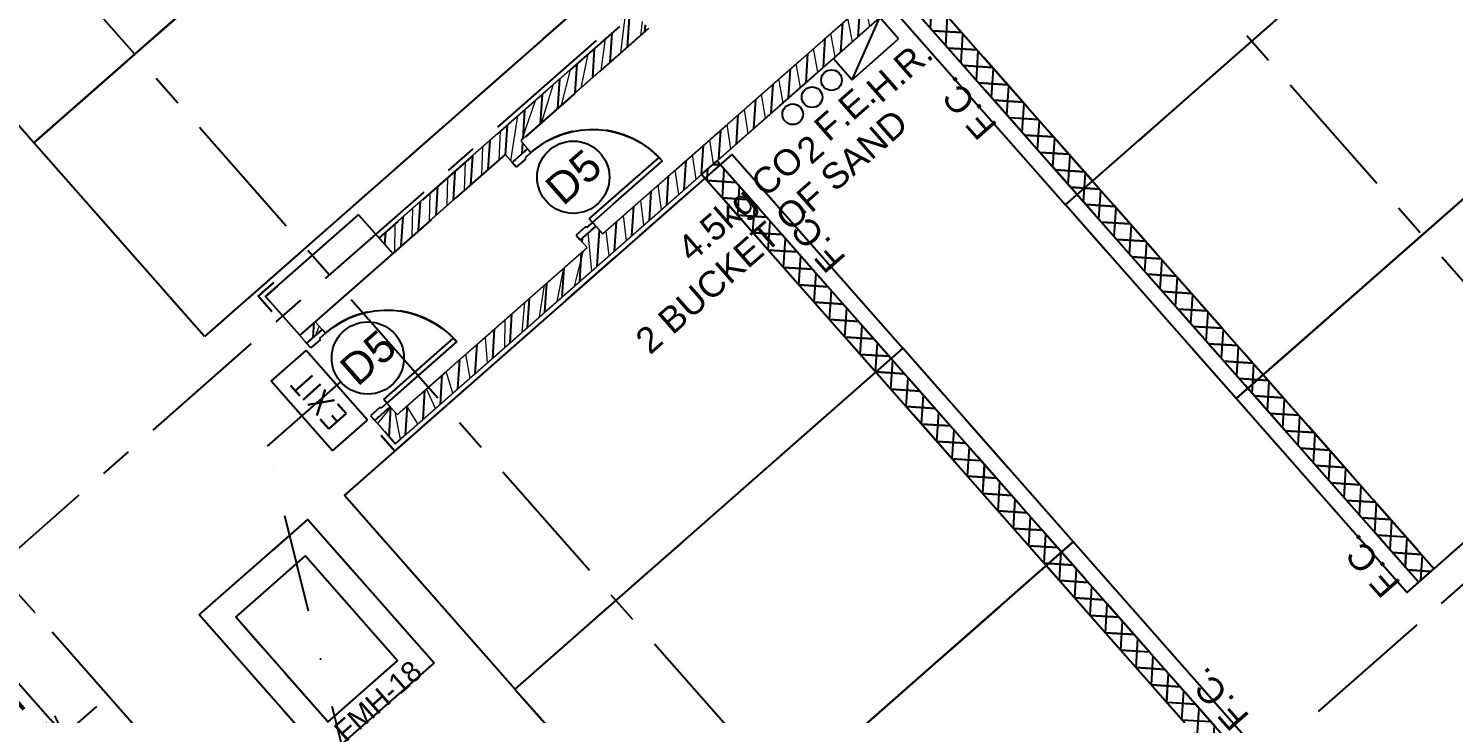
# Model space of a CAD drawing. Header units: millimetres. Extents: x 833946797 to 834440930, y 817746008 to 818399503.
# Drawn here: x 834329343 to 834343138, y 817964841 to 817971479 of the extents above; entities that cross this region are included whole.
import ezdxf
from ezdxf.enums import TextEntityAlignment as Align

# ---------------------------------------------------------------- set-up
doc = ezdxf.new("R2010")
doc.units = ezdxf.units.MM
doc.header["$LTSCALE"] = 100
for name, pattern in [('CENTER', [2, 1.25, -0.25, 0.25, -0.25]), ('DASHDOT2', [12.7, 6.35, -3.175, 0, -3.175]), ('Grid Line', [22.224999999999994, 12.7, -3.174999999999999, 3.174999999999999, -3.174999999999999]), ('Hidden', [9.524999999999999, 6.35, -3.175])]:
    doc.linetypes.add(name, pattern=pattern)
for name, color, linetype in [('+C-160', 160, 'Hidden'), ('A-COLS', 3, 'Continuous'), ('DLN020__', 6, 'Continuous'), ('DLN030_2', 1, 'Continuous'), ('DLN0401_', 7, 'Continuous'), ('DLN040__', 3, 'Continuous'), ('DLN060__', 7, 'Continuous'), ('DLN325__', 7, 'Continuous'), ('DLN580__', 4, 'Continuous'), ('DLN660', 1, 'Continuous'), ('DLN810__', 1, 'Continuous'), ('FITDOOR', 7, 'Continuous'), ('MOE', 6, 'DASHDOT2')]:
    doc.layers.add(name, color=color, linetype=linetype)
for name, color, linetype, lineweight in [('A-DOOR', 6, 'Continuous', 9), ('A-WALL', 7, 'Continuous', 9), ('CORNER GUARD', 2, 'Continuous', 50), ('HCL520_T', 7, 'Continuous', 18)]:
    doc.layers.add(name, color=color, linetype=linetype, lineweight=lineweight)
doc.styles.add('3B50A-DLN-ARC-DWG-1002-P00-LB02$0$Standard', font='swiss.ttf')
doc.styles.add('romans', font='romans.shx')
doc.styles.get("Standard").update_dxf_attribs({"font": 'swiss.ttf'})
doc.styles.add('Swis721tBT', font='swissl.ttf')
doc.dimstyles.new('INTDIM350', dxfattribs={"dimtxt": 350, "dimasz": 200, "dimexe": 100, "dimexo": 150, "dimgap": 100, "dimtad": 1, "dimdec": 0, "dimzin": 9, "dimdsep": 46, "dimtxsty": 'Swis721tBT', "dimblk": 'OPEN30', "dimcen": -125, "dimclrd": 256, "dimclre": 256, "dimclrt": 2, "dimaunit": 1, "dimadec": 1, "dimazin": 0, "dimtfac": 0.4444444444444444, "dimtdec": 0, "dimtix": 1, "dimtmove": 2, "dimatfit": 3, "dimldrblk": 'OPEN30', "dimfxl": 0, "dimtolj": 1, "dimlwd": -1, "dimlwe": -1, "dimarcsym": 0})
pattern_1 = [(86.3501958132782, (834319897.6396546, 817945893.6157944), (-158.428018632318, 10.10571186200697), []), (176.3501958132782, (834319897.6396546, 817945893.6157944), (-10.10571186200697, -158.428018632318), [])]
pattern_2 = [(86.3501958279957, (-1.192092895507812e-07, 1.192092895507812e-07), (-158.4280186349138, 10.10571182131174), [])]

# ---------------------------------------------------------------- blocks, each defined once
blk = doc.blocks.new('DLN_Parking - Parking - 2500 x 5000 _WL_-1233168-Car Park_B2_F')
at = {"layer": 'DLN660'}
for p, q in [((0, 0), (0, 5000)), ((0, 5000), (2500.000000000001, 5000.000000000002)), ((2500.000000000001, 5000.000000000002), (2500, 0)), ((2500, 0), (0, 0))]:
    blk.add_line(p, q, dxfattribs=at)
blk = doc.blocks.new('DR1CD')
at = {"layer": 'FITDOOR'}
for p, q in [((0, 1), (45, 1)), ((0, 1), (0, 0)), ((45, 0), (45, 1)), ((0, 0), (45, 0))]:
    blk.add_line(p, q, dxfattribs=at)
blk = doc.blocks.new('DR1CM')
at = {"layer": 'FITDOOR', "color": 6}
blk.add_arc((0, 0), 1, 0, 90, dxfattribs=at)
blk = doc.blocks.new('DLN-Single Door - Opening 2 - 950 x2138 _WH_-1922936-Car Park_B2_F')
at = {"layer": 'A-WALL', "lineweight": 25}
for p, q in [((-500.0000000002328, -99.99999989528442), (-499.9999999995343, 100.0000000001164)), ((499.9999999997672, -99.99999996821862), (500.0000000162981, 100.0000000337022))]:
    blk.add_line(p, q, dxfattribs=at)
at = {"layer": 'FITDOOR'}
for p, q in [((-437.4999999995343, 100.0000000022119), (-499.9999999995343, 100.0000000001164)), ((-499.9999999983702, 62.50000000011642), (-499.9999999995343, 100.0000000001164)), ((-487.9999999983702, 62.50000000040745), (-499.9999999983702, 62.50000000011642)), ((-437.4999999969732, -24.99999999796273), (-437.4999999995343, 100.0000000022119)), ((437.5000000004657, 100.0000000314903), (500.0000000006985, 100.0000000335276)), ((437.5000000030268, -24.99999996868428), (437.5000000004657, 100.0000000314903)), ((488.0000000018626, 62.50000003312016), (500.0000000018626, 62.50000003346941)), ((500.0000000018626, 62.50000003346941), (500.0000000006985, 100.0000000335276)), ((-499.9999999960419, -100.000000001397), (-499.999999997206, -62.50000000145519)), ((-487.999999997206, -62.50000000098953), (-499.999999997206, -62.50000000145519)), ((-449.999999995809, -99.99999999976717), (-499.9999999960419, -100.000000001397)), ((-449.999999995809, -99.99999999976717), (-449.9999999969732, -24.99999999842839)), ((-437.4999999969732, -24.99999999796273), (-449.9999999969732, -24.99999999842839)), ((437.5000000030268, -24.99999996868428), (450.0000000030268, -24.99999996821862)), ((450.000000004191, -99.9999999696156), (450.0000000030268, -24.99999996821862)), ((450.000000004191, -99.9999999696156), (500.000000004191, -99.99999996798579)), ((488.0000000030268, -62.49999996850966), (500.0000000030268, -62.49999996798579)), ((500.000000004191, -99.99999996798579), (500.0000000030268, -62.49999996798579))]:
    blk.add_line(p, q, dxfattribs=at)
at = {"layer": 'DLN325__', "extrusion": (0, 0, -1), "yscale": 899.9999999999994, "zscale": -0.9999999999999993, "rotation": 179.9999999980843}
blk.add_blockref('DR1CD', (449.9999999951106, -100.0000000000582), dxfattribs=at)
at = {"layer": 'DLN325__', "extrusion": (0, 0, -1), "xscale": 899.9999999999986, "yscale": 899.9999999999986, "zscale": -899.9999999999986, "rotation": 179.9999999980843}
blk.add_blockref('DR1CM', (449.9999999951106, -100.0000000000582), dxfattribs=at)
blk = doc.blocks.new('DLN-Single Door - Opening 5 -  950 x 2025 _WH_-1665005-Car Park_B2_F')
at = {"layer": 'A-DOOR', "rotation": 359.9999999999991}
blk.add_blockref('DLN-Single Door - Opening 2 - 950 x2138 _WH_-1922936-Car Park_B2_F', (4.999999999534339, 2.328306436538696e-10), dxfattribs=at)
blk = doc.blocks.new('CORNER GUARD')
at = {"layer": 'CORNER GUARD', "color": 0, "const_width": 20}
blk.add_lwpolyline([(-150.0000007152557, -49.99999976158142), (49.99999976158142, -49.99999988079071), (49.99999952316284, 150.0000001192093)], dxfattribs=at)
at = {"layer": 'Defpoints', "color": 0}
blk.add_lwpolyline([(-150.0000007152557, 1.192092895507812e-07), (-4.76837158203125e-07, 2.384185791015625e-07), (-4.76837158203125e-07, 150.0000001192093)], dxfattribs=at)
blk = doc.blocks.new('FSEX')
at = {"layer": 'DLN580__'}
for p, q in [((7.275957614183426e-11, 0.5), (7.275957614183426e-11, 0)), ((7.275957614183426e-11, 0.5), (0.9999999999563443, 0.5)), ((0.9999999999563443, 0.5), (1.00000000007276, 0)), ((7.275957614183426e-11, 0), (1.00000000007276, 0))]:
    blk.add_line(p, q, dxfattribs=at)
at = {"layer": 'DLN580__', "style": 'romans'}
blk.add_text('EXIT', height=0.25, dxfattribs=at).set_placement((0.5000000001891749, 0.2499999997671694), align=Align.MIDDLE)
blk = doc.blocks.new('FSHR-V02')
for p, q in [((0, 0), (600, -272.727272726479)), ((0, 0), (600, 0)), ((0, -272.727272726479), (0, 0)), ((600, 0), (600, -272.727272726479)), ((600, -272.727272726479), (0, -272.727272726479))]:
    blk.add_line(p, q)
blk = doc.blocks.new('A$C029C5A43')
at = {"layer": '+C-160'}
for p, q in [((49870.96153783798, 40765.69559121132), (49870.96153759956, 43265.69559109211)), ((54870.96153783798, 40765.69559121132), (49870.96153783798, 40765.69559121132)), ((49870.96153759956, 38265.69559109211), (49870.96153759956, 40765.69559109211)), ((49870.96153759956, 40765.69559109211), (54870.96153759956, 40765.6955909729)), ((54870.96153759956, 38265.69559109211), (49870.96153759956, 38265.69559109211)), ((50720.96153783798, 38215.69955420494, -0.2108631740152848), (50520.96153736115, 38215.69955408573, -0.2108631740152848)), ((50520.96153736115, 38215.69955408573, -0.2108631740152848), (50520.96153783798, 38015.69955408573, -0.2108631740152848)), ((50570.96153712273, 37665.69955420494, -0.07028772469116415), (50570.96153759956, 38165.69955408573, -0.07028772469116415)), ((50570.96153759956, 38165.69955408573, -0.07028772469116415), (51770.96153759956, 38165.69955408573, -0.07028772469116415)), ((50570.96153783798, 37665.69955420494, -0.07028772469116415), (50570.96153759956, 38165.69955408573, -0.07028772469116415)), ((50570.96153759956, 38165.69955408573, -0.07028772469116415), (51770.96153759956, 38165.69955408573, -0.07028772469116415)), ((50720.96153783798, 38165.69955432415, -0.2108631740152848), (50570.96153759956, 38165.69955396652, -0.2108631740152848)), ((50570.96153759956, 38165.69955396652, -0.2108631740152848), (50570.96153783798, 38015.69955408573, -0.2108631740152848)), ((51770.96153759956, 38165.69955408573, -0.07028772469116415), (51770.96153736115, 37665.69955420494, -0.07028772469116415)), ((51770.96153759956, 38165.69955408573, -0.07028772469116415), (51770.96153783798, 37665.69955420494, -0.07028772469116415)), ((54798.48162078857, 37665.29970145226), (55070.96154022217, 37937.77962064743)), ((54870.96153831482, 37865.69955611229, -0.07028772469116415), (51770.96153831482, 37865.69955635071, -0.07028772469116415)), ((51770.96153879166, 37780.86926162243), (51855.39197802544, 37865.29970097542)), ((51879.89837908745, 37665.29969871044), (52079.89838123322, 37865.29970097542)), ((52104.40478229523, 37665.29969906807), (52304.40478420258, 37865.29970097542)), ((52328.91118550301, 37665.29969930649), (52528.91118717194, 37865.29970085621)), ((52553.41758871078, 37665.2996994257), (52753.4175901413, 37865.29970085621)), ((52777.92399168015, 37665.29969954491), (52977.92399311066, 37865.29970085621)), ((53002.43039512634, 37665.29969966412), (53202.43039608002, 37865.29970085621)), ((53220.96153926849, 37659.32444083691), (53426.93679904938, 37865.29970085621)), ((53451.4432015419, 37665.29970014095), (53651.44320201874, 37865.29970085621)), ((53675.94960474968, 37665.29970037937), (53875.9496049881, 37865.299700737)), ((53900.45600795746, 37665.29970061779), (54100.45600795746, 37865.299700737)), ((54124.96241140366, 37665.29970097542), (54324.96241116524, 37865.29970085621)), ((54349.46881437302, 37665.29970085621), (54549.4688141346, 37865.29970061779)), ((54573.97521781921, 37665.29970121384), (54773.97521734238, 37865.299700737)), ((51770.96153736115, 37665.69955420494, -0.07028772469116415), (50570.96153712273, 37665.69955420494, -0.07028772469116415)), ((51770.96153783798, 37665.69955420494, -0.07028772469116415), (50570.96153783798, 37665.69955420494, -0.07028772469116415)), ((50657.36636352539, 37565.29969871044), (50757.36636161804, 37665.29969632626)), ((53220.96153831482, 37665.69955515862, -0.07028772469116415), (51770.96153783798, 37665.69955420494, -0.07028772469116415)), ((55070.96153950691, 37665.69955694675, -0.07028772469116415), (53420.96153783798, 37665.69955551624, -0.07028772469116415)), ((55022.98802423477, 37665.29970180988), (55070.96154022217, 37713.27321779728)), ((50608.4615380764, 37565.69955432415, -0.07028772469116418), (50570.9615380764, 37565.69955432415, -0.07028772469116418)), ((50570.96153831482, 37503.19955420494, -0.07028772469116418), (50570.9615380764, 37565.69955432415, -0.07028772469116418)), ((50608.4615380764, 37553.69955444336, -0.07028772469116418), (50608.4615380764, 37565.69955432415, -0.07028772469116418)), ((50733.46153831482, 37553.69955444336, -0.07028772469116418), (50733.46153831482, 37565.69955444336, -0.07028772469116418)), ((50770.9615380764, 37565.69955444336, -0.07028772469116418), (50733.46153831482, 37565.69955444336, -0.07028772469116418)), ((50770.9615380764, 37515.69955432415, -0.07028772469116418), (50770.9615380764, 37565.69955444336, -0.07028772469116418)), ((53258.46153831482, 37565.69955527782, -0.07028772469116416), (53220.96153831482, 37565.69955539703, -0.07028772469116416)), ((53220.96153831482, 37503.19955515862, -0.07028772469116416), (53220.96153831482, 37565.69955539703, -0.07028772469116416)), ((53258.46153831482, 37553.69955539703, -0.07028772469116416), (53258.46153831482, 37565.69955527782, -0.07028772469116416)), ((53351.4432015419, 37565.29970026016), (53420.96153879166, 37634.81803750992)), ((53383.46153831482, 37553.69955539703, -0.07028772469116416), (53383.46153831482, 37565.69955539703, -0.07028772469116416)), ((53420.96153831482, 37565.69955539703, -0.07028772469116416), (53383.46153831482, 37565.69955539703, -0.07028772469116416)), ((53420.96153831482, 37515.69955527782, -0.07028772469116416), (53420.96153831482, 37565.69955539703, -0.07028772469116416)), ((50695.9615380764, 37503.19955432415, -0.07028772469116418), (50570.96153831482, 37503.19955420494, -0.07028772469116418)), ((50770.9615380764, 37515.69955432415, -0.07028772469116418), (50695.9615380764, 37515.69955444336, -0.07028772469116418)), ((50695.9615380764, 37503.19955432415, -0.07028772469116418), (50695.9615380764, 37515.69955444336, -0.07028772469116418)), ((53345.96153831482, 37503.19955527782, -0.07028772469116416), (53220.96153831482, 37503.19955515862, -0.07028772469116416)), ((53420.96153831482, 37515.69955527782, -0.07028772469116416), (53345.96153831482, 37515.69955539703, -0.07028772469116416)), ((53345.96153831482, 37503.19955527782, -0.07028772469116416), (53345.96153831482, 37515.69955539703, -0.07028772469116416)), ((50570.96153855324, 36628.19955420494, -0.07028772469116418), (50570.96153879166, 36565.69955432415, -0.07028772469116418)), ((50695.96153879166, 36628.19955432415, -0.07028772469116418), (50570.96153855324, 36628.19955420494, -0.07028772469116418)), ((50608.46153855324, 36565.69955432415, -0.07028772469116418), (50570.96153879166, 36565.69955432415, -0.07028772469116418)), ((50608.46153879166, 36577.69955432415, -0.07028772469116418), (50608.46153855324, 36565.69955432415, -0.07028772469116418)), ((50695.96153879166, 36628.19955432415, -0.07028772469116418), (50695.96153855324, 36615.69955432415, -0.07028772469116418)), ((50770.96153855324, 36615.69955432415, -0.07028772469116418), (50695.96153855324, 36615.69955432415, -0.07028772469116418)), ((50733.46153879166, 36577.69955432415, -0.07028772469116418), (50733.46153855324, 36565.69955444336, -0.07028772469116418)), ((50770.96153879166, 36565.69955444336, -0.07028772469116418), (50733.46153855324, 36565.69955444336, -0.07028772469116418)), ((50770.96153855324, 36660.69955432415, -0.07028772469116418), (51670.96153855324, 36660.69955480099, -0.07028772469116418)), ((50770.96153855324, 36615.69955432415, -0.07028772469116418), (50770.96153855324, 36660.69955432415, -0.07028772469116418)), ((50770.96153855324, 36615.69955432415, -0.07028772469116418), (50770.96153879166, 36565.69955444336, -0.07028772469116418)), ((51670.96153855324, 36615.6995549202, -0.07028772469116418), (50770.96153855324, 36615.69955432415, -0.07028772469116418)), ((51670.96153855324, 36615.6995549202, -0.07028772469116418), (51670.96153855324, 36660.69955480099, -0.07028772469116418)), ((53220.96153879166, 36628.19955527782, -0.07028772469116416), (53220.96153903008, 36565.69955527782, -0.07028772469116416)), ((53345.96153879166, 36628.19955539703, -0.07028772469116416), (53220.96153879166, 36628.19955527782, -0.07028772469116416)), ((53258.46153879166, 36565.69955527782, -0.07028772469116416), (53220.96153903008, 36565.69955527782, -0.07028772469116416)), ((53220.96153926849, 36536.79242575169), (53249.46881341934, 36565.29970002174)), ((53258.46153879166, 36577.69955527782, -0.07028772469116416), (53258.46153879166, 36565.69955527782, -0.07028772469116416)), ((53345.96153879166, 36628.19955539703, -0.07028772469116416), (53345.96153879166, 36615.69955527782, -0.07028772469116416)), ((53420.96153879166, 36615.69955527782, -0.07028772469116416), (53345.96153879166, 36615.69955527782, -0.07028772469116416)), ((53383.46153879166, 36577.69955539703, -0.07028772469116416), (53383.46153879166, 36565.69955539703, -0.07028772469116416)), ((53420.96153879166, 36565.69955539703, -0.07028772469116416), (53383.46153879166, 36565.69955539703, -0.07028772469116416)), ((53420.96153879166, 36660.69955527782, -0.07028772469116416), (54320.96153879166, 36660.69955587387, -0.07028772469116416)), ((53420.96153879166, 36615.69955527782, -0.07028772469116416), (53420.96153879166, 36660.69955527782, -0.07028772469116416)), ((53420.96153879166, 36615.69955527782, -0.07028772469116416), (53420.96153879166, 36565.69955539703, -0.07028772469116416)), ((54320.96153879166, 36615.69955587387, -0.07028772469116416), (53420.96153879166, 36615.69955527782, -0.07028772469116416)), ((54320.96153879166, 36615.69955587387, -0.07028772469116416), (54320.96153879166, 36660.69955587387, -0.07028772469116416)), ((50570.96153998375, 36356.36285960674), (50770.96153974533, 36556.36285936832)), ((50704.40478181839, 36265.29969871044), (50904.40478181839, 36465.29969882965)), ((50928.91118478775, 36265.29969859123), (51128.91118526459, 36465.29969871044)), ((51153.41758775711, 36265.29969859123), (51353.41758823395, 36465.29969871044)), ((51377.92399096489, 36265.29969859123), (51577.92399120331, 36465.29969871044)), ((51602.43039369583, 36265.29969847202), (51802.43039417267, 36465.29969871044)), ((51826.93679714203, 36265.29969859123), (52026.93679714203, 36465.29969871044)), ((52051.44320011139, 36265.29969859123), (52251.44320011139, 36465.29969882965)), ((52275.94960308075, 36265.29969859123), (52475.94960308075, 36465.29969871044)), ((52500.45600605011, 36265.29969859123), (52700.45600605011, 36465.29969871044)), ((52724.96240901947, 36265.29969859123), (52924.96240901947, 36465.29969871044)), ((52949.46881246567, 36265.29969882965), (53149.46881222725, 36465.29969871044)), ((53173.97521519661, 36265.29969871044), (53420.96153926849, 36512.28602278233)), ((53398.48161840439, 36265.29969871044), (53598.48161840439, 36465.29969859123)), ((53622.98802137375, 36265.29969871044), (53822.98802113533, 36465.29969847202)), ((53847.49442434311, 36265.29969871044), (54047.49442434311, 36465.29969871044)), ((54072.00082731247, 36265.29969882965), (54272.00082707405, 36465.29969859123)), ((54296.50723052025, 36265.29969882965), (54496.50723028183, 36465.29969871044)), ((54521.01363325119, 36265.29969871044), (54721.01363325119, 36465.29969859123)), ((54745.52003669739, 36265.29969882965), (54945.52003645897, 36465.29969882965)), ((54970.02643966675, 36265.29969882965), (55170.02643942833, 36465.29969871044)), ((55194.53284263611, 36265.29969894886), (55394.53284263611, 36465.29969882965)), ((55419.03924560547, 36265.29969882965), (55619.03924560547, 36465.29969871044)), ((55643.54564857483, 36265.29969882965), (55843.54564857483, 36465.29969882965)), ((55868.05205178261, 36265.29969894886), (56068.05205154419, 36465.29969882965)), ((56092.55845451355, 36265.29969894886), (56292.55845451355, 36465.29969894886)), ((56317.06485772133, 36265.29969894886), (56517.06485795975, 36465.29969894886)), ((56541.57126045227, 36265.29969894886), (56741.57126069069, 36465.29969894886)), ((50520.96153831482, 36215.69955420494, -0.07028772469116418), (50520.96153831482, 36415.69955420494, -0.07028772469116418)), ((50570.96153831482, 36265.69955432415, -0.07028772469116418), (50570.96153831482, 36415.69955420494, -0.07028772469116418)), ((48051.15438294411, 36274.11180746555, -0.0932832740842328), (49451.15439939499, 36274.11180746555, -0.0932832740842328)), ((48051.15438270569, 34424.11181807518, -0.0932832740842328), (48051.15438294411, 36274.11180746555, -0.0932832740842328)), ((49451.15439939499, 36274.11180746555, -0.0932832740842328), (49451.15439891815, 34424.11181783676, -0.0932832740842328)), ((49870.96153783798, 36215.69955086708), (54870.96153759956, 36215.69955229759)), ((49870.96153831482, 33715.69955098629), (49870.96153783798, 36215.69955086708)), ((50720.96153879166, 36215.69955432415, -0.07028772469116418), (50520.96153831482, 36215.69955420494, -0.07028772469116418)), ((50720.96153879166, 36265.69955432415, -0.07028772469116418), (50570.96153831482, 36265.69955432415, -0.07028772469116418)), ((54521.82376074791, 36265.71926128864), (54721.8237657547, 36265.69955360889)), ((54521.99744701385, 28715.6995537281), (54521.82376074791, 36265.71926128864)), ((54521.82558369637, 36186.48092150688), (54601.05611610413, 36265.71145379543)), ((54721.7919242382, 35986.88083457947), (54521.82557535172, 36186.84718358517)), ((54521.83074808121, 35961.97968316078), (54721.8119187355, 36161.96085345745)), ((54721.81756019592, 36211.3616014719), (54667.47425270081, 36265.70490908623)), ((54721.8237657547, 36265.69955360889), (54720.96154022217, 28715.69955396652)), ((54870.96153759956, 36215.69955229759), (54870.96153855324, 33715.69955205917)), ((56970.96153783798, 36215.6995524168), (56970.96153831482, 33715.69955253601)), ((57120.96153879166, 28715.69955408573), (57120.96153974533, 36265.69955420494)), ((57320.96153926849, 36265.69955384731), (57320.96153903008, 28715.69955408573)), ((48301.15438270569, 36024.11180746555, -0.0932832740842328), (49201.15439915657, 36024.11180686951, -0.0932832740842328)), ((48301.15438294411, 34674.11181807518, -0.0932832740842328), (48301.15438270569, 36024.11180746555, -0.0932832740842328)), ((49201.15439915657, 36024.11180686951, -0.0932832740842328), (49201.15439844131, 34674.11181795597, -0.0932832740842328)), ((54721.76628780365, 35762.40006756783), (54521.83073997498, 35962.33561563492)), ((54521.83591294289, 35737.47844481468), (54721.7862765789, 35937.42880833149)), ((54721.74065208435, 35537.9193007946), (54521.83590507507, 35737.82404768467)), ((57120.96153974533, 35642.5272346735), (57320.96153950691, 35842.52723419666)), ((57320.96153950691, 35632.77524876595), (57120.96153950691, 35832.77524876595)), ((54521.84107732773, 35512.97720646858), (54721.76063466072, 35712.89676344395)), ((57120.96153950691, 35418.02083158493), (57320.96153926849, 35618.02083134651)), ((57320.96153926849, 35408.26884567738), (57120.96153974533, 35608.26884567738)), ((54721.71501541138, 35313.43853378296), (54521.84106969833, 35513.31247973442)), ((54521.84624195099, 35288.47596800327), (54721.73499250412, 35488.36471843719)), ((57120.96153950691, 35193.51442849636), (57320.96153950691, 35393.51442849636)), ((57320.96153926849, 35183.76244270802), (57120.96153950691, 35383.76244258881)), ((54721.68937945366, 35088.95776689053), (54521.84623456001, 35288.80091202259)), ((54521.85140657425, 35063.97472965717), (54721.70935058594, 35263.83267354965)), ((54721.66374325752, 34864.47699987888), (54521.85139942169, 35064.28934383392)), ((57120.96153950691, 34969.008025527), (57320.96153950691, 35169.00802528858)), ((57320.96153926849, 34959.25603950024), (57120.96153950691, 35159.25603961945)), ((54521.85657119751, 34839.47349119186), (54721.68370866776, 35039.30062842369)), ((57120.96153926849, 34744.50162243843), (57320.96153950691, 34944.50162243843)), ((57320.96153926849, 34734.74963653088), (57120.96153950691, 34934.74963665009)), ((54721.63810706139, 34639.99623310566), (54521.85656428337, 34839.77777612209)), ((54521.86173582077, 34614.97225296497), (54721.65806627274, 34814.76858341694)), ((49201.15439844131, 34674.11181795597, -0.0932832740842328), (48301.15438294411, 34674.11181807518, -0.0932832740842328)), ((57120.96153950691, 34519.99521946907), (57320.96153950691, 34719.99521946907)), ((57320.96153926849, 34510.24323344231), (57120.96153950691, 34710.2432333231)), ((54721.61247086525, 34415.51546621323), (54521.86172914505, 34615.26620817184)), ((54521.86690044403, 34390.47101449966), (54721.63242459297, 34590.2365385294)), ((57120.96153926849, 34295.48881649971), (57320.96153926849, 34495.4888163805)), ((49451.15439891815, 34424.11181783676, -0.0932832740842328), (48051.15438270569, 34424.11181807518, -0.0932832740842328)), ((54721.58683490753, 34191.03469920158), (54521.86689376831, 34390.7546402216)), ((54521.87206506729, 34165.96977615356), (54721.60678243637, 34365.70449352264)), ((57320.96153926849, 34285.73683035374), (57120.96153926849, 34485.73683047295)), ((57120.96153926849, 34070.98241341114), (57320.96153926849, 34270.98241341114)), ((57320.96153926849, 34061.23042726517), (57120.96153926849, 34261.23042726517)), ((54721.5611987114, 33966.55393230915), (54521.87205886841, 34166.24307227135)), ((54521.87722969055, 33941.46853768826), (54721.58114051819, 34141.17244839668)), ((54721.53556251526, 33742.07316541672), (54521.87722349167, 33941.7315043211)), ((57120.96153926849, 33846.47601056099), (57320.96153926849, 34046.47601056099)), ((57320.96153926849, 33836.72402429581), (57120.96153926849, 34036.72402441502)), ((54521.88239431381, 33716.96729946136), (54721.55549860001, 33916.64040350914)), ((57120.96153926849, 33621.96960759163), (57320.96153950691, 33821.96960747242)), ((57320.96153926849, 33612.21762108803), (57120.96153926849, 33812.21762120724)), ((54870.96153855324, 33715.69955205917), (49870.96153831482, 33715.69955098629)), ((49870.96153831482, 33715.69955098629), (49870.96153879166, 31215.69955098629)), ((54870.96153855324, 33715.69955205917), (49870.96153831482, 33715.69955098629)), ((54721.50992631912, 33517.59239840508), (54521.88238835335, 33717.21993649006)), ((54521.88755893707, 33492.46606111526), (54721.52985620499, 33692.10835838318)), ((54870.96153926849, 31215.69955217838), (54870.96153855324, 33715.69955205917)), ((56970.96153831482, 31215.69955253601), (56970.96153831482, 33715.69955253601)), ((56970.96153831482, 33715.69955253601), (61970.96153831482, 33715.69955229759)), ((56970.96153831482, 33715.69955253601), (61970.96153831482, 33715.69955229759)), ((57120.96153926849, 33397.46320450306), (57320.96153926849, 33597.46320450306)), ((57320.96153926849, 33387.71121799946), (57120.96153926849, 33587.71121823788)), ((54721.48429012299, 33293.11163151264), (54521.88755321503, 33492.7083684206)), ((54521.89272332191, 33267.96482253075), (54721.5042142868, 33467.57631337643)), ((54721.45865392685, 33068.63086462021), (54521.89271831512, 33268.19680070877)), ((57120.96153926849, 33172.9568015337), (57320.96153950691, 33372.9568015337)), ((57320.96153926849, 33163.20481491089), (57120.96153926849, 33363.2048150301)), ((54521.89788818359, 33043.46358418465), (54721.47857236862, 33243.04426848888)), ((57120.96153926849, 32948.45039856434), (57320.96153950691, 33148.45039868355)), ((57320.96153926849, 32938.69841194153), (57120.96153926849, 33138.69841206074)), ((54721.43301773071, 32844.15009784698), (54521.89788293839, 33043.68523275852)), ((54521.90305256844, 32818.96234595776), (54721.45293045044, 33018.51222360134)), ((57120.96153926849, 32723.94399547577), (57320.96153926849, 32923.94399559498)), ((57320.96153926849, 32714.19200873375), (57120.96153926849, 32914.19200885296)), ((54721.40738153458, 32619.66933083534), (54521.90304780006, 32819.17366480827)), ((54521.90821743011, 32594.46110749245), (54721.42728829384, 32793.98017847538)), ((57120.96153926849, 32499.43759262562), (57320.96153926849, 32699.43759274483)), ((54721.38174533844, 32395.18856394291), (54521.90821266174, 32594.66209685802)), ((54521.91338205338, 32369.95986914635), (54721.40164613724, 32569.44813346863)), ((57320.96153926849, 32489.68560576439), (57120.96153926849, 32689.68560600281)), ((57120.96153926849, 32274.93118953705), (57320.96153926849, 32474.93118965626)), ((57320.96153926849, 32265.17920267582), (57120.96153926849, 32465.17920291424)), ((54721.3561091423, 32170.70779693127), (54521.91337752342, 32370.15052902699)), ((54521.9185461998, 32145.45863068104), (54721.37600421906, 32344.91608846188)), ((54721.33047294617, 31946.22703003883), (54521.91854214668, 32145.63896107674)), ((57120.96153926849, 32050.42478656769), (57320.96153926849, 32250.4247866869)), ((57320.96153926849, 32040.67279970646), (57120.96153926849, 32240.67279994488)), ((54521.92371082306, 31920.95739233494), (54721.35036230087, 32120.38404345512)), ((57120.96153903008, 31825.91838347912), (57320.96153926849, 32025.91838371754)), ((57320.96153926849, 31816.16639649868), (57120.96153926849, 32016.1663967371)), ((54721.30483698845, 31721.7462631464), (54521.92370700836, 31921.12739312649)), ((54521.92887544632, 31696.45615398884), (54721.32472014427, 31895.85199844837)), ((57120.96153879166, 31601.41198050976), (57320.96153926849, 31801.41198074818)), ((57320.96153926849, 31591.6599932909), (57120.96153903008, 31791.65999364853)), ((54721.27920055389, 31497.26549625397), (54521.92887187004, 31696.61582517624)), ((54521.93404006958, 31471.95491564274), (54721.29907798767, 31671.31995344162)), ((54721.25356459618, 31272.78472948074), (54521.93403673172, 31472.1042573452)), ((57120.96153926849, 31376.9055775404), (57320.96153950691, 31576.90557777882)), ((57320.96153926849, 31367.15359032154), (57120.96153926849, 31567.15359067917)), ((54521.93920469284, 31247.45367741585), (54721.27343606949, 31446.78790855408)), ((57120.96153879166, 31152.39917457104), (57320.96153926849, 31352.39917469025)), ((57320.96153926849, 31142.64718723297), (57120.96153903008, 31342.6471875906)), ((54870.96153926849, 31215.69955217838), (49870.96153879166, 31215.69955098629)), ((49870.96153879166, 31215.69955098629), (54870.96153926849, 31215.69955217838)), ((54721.22792863846, 31048.30396234989), (54521.9392015934, 31247.59268927574)), ((54521.9443693161, 31022.95243883133), (54721.24779415131, 31222.25586354733)), ((54870.96154022217, 28715.69955217838), (54870.96153926849, 31215.69955217838)), ((56970.9615380764, 28715.69955253601), (56970.96153831482, 31215.69955253601)), ((56970.96153831482, 31215.69955253601), (61970.9615380764, 31215.69955229759)), ((61970.9615380764, 31215.69955229759), (56970.96153831482, 31215.69955253601)), ((57120.96153903008, 30927.89277148247), (57320.96153926849, 31127.89277172089)), ((57320.96153926849, 30918.1407841444), (57120.96153903008, 31118.14078450203)), ((54721.20229244232, 30823.82319557667), (54521.94436645508, 31023.08112156391)), ((54521.94953393936, 30798.45120060444), (54721.22215223312, 30997.72381854057)), ((57120.96153879166, 30703.38636851311), (57320.96153926849, 30903.38636887074)), ((54721.17665600777, 30599.34242856503), (54521.94953107834, 30798.56955361366)), ((54521.95469856262, 30573.94996213913), (54721.19651007652, 30773.19177353382)), ((57320.96153926849, 30693.63438105583), (57120.96153879166, 30893.63438153267)), ((57120.96153879166, 30478.87996554375), (57320.96153926849, 30678.87996590137)), ((57320.96153926849, 30469.12797796726), (57120.96153879166, 30669.1279784441)), ((54721.15101981163, 30374.8616617918), (54521.95469617844, 30574.05798566341)), ((54521.95986318588, 30349.44872379303), (54721.17086791992, 30548.65972852707)), ((57120.96153879166, 30254.37356257439), (57320.96153926849, 30454.37356293201)), ((57320.96153926849, 30244.6215749979), (57120.96153879166, 30444.62157547474)), ((54721.12538361549, 30150.38089478016), (54521.9598608017, 30349.54641771317)), ((54521.96502780914, 30124.94748532772), (54721.14522600174, 30324.12768340111)), ((57120.96153879166, 30029.86715948582), (57320.96153926849, 30229.86715996265)), ((57320.96153926849, 30020.11517179012), (57120.96153879166, 30220.11517226696)), ((54721.09974765778, 29925.90012788773), (54521.96502566338, 30125.03484988213)), ((54521.9701924324, 29900.44624698162), (54721.11958408356, 30099.59563851357)), ((57120.96153879166, 29805.36075651646), (57320.96153926849, 30005.36075699329)), ((57320.96153926849, 29795.60876870155), (57120.96153879166, 29995.60876917839)), ((54721.07411146164, 29701.41936099529), (54521.97019052505, 29900.52328193188)), ((54521.97535705566, 29675.94500851631), (54721.09394192696, 29875.0635933876)), ((54721.0484752655, 29476.93859410286), (54521.97535538673, 29676.01171398163)), ((57120.96153879166, 29580.85435342789), (57320.96153926849, 29780.85435390472)), ((57320.96153926849, 29571.10236573219), (57120.96153879166, 29771.10236620903)), ((54521.98052167892, 29451.44377028942), (54721.06830000877, 29650.53154850006)), ((57120.96153879166, 29356.34795045853), (57320.96153926849, 29556.34795093536)), ((57320.96153926849, 29346.59596264362), (57120.96153879166, 29546.59596312046)), ((54721.02283906937, 29252.45782721043), (54521.98052024841, 29451.50014603138)), ((54521.98568630219, 29226.94253194332), (54721.04265785217, 29425.99950361252)), ((57120.96153879166, 29131.84154760838), (57320.96153926849, 29331.84154808521)), ((57320.96153926849, 29122.08955967426), (57120.96153879166, 29322.0895601511)), ((54521.99085068703, 29002.44129347801), (54721.01701593399, 29201.46745860577)), ((57120.96153879166, 28907.33514451981), (57320.96153926849, 29107.33514499664)), ((57320.96153926849, 28897.58315634727), (57120.96153879166, 29097.58315694332)), ((57278.33873844147, 28715.69955420494), (57120.96153879166, 28873.07675397396)), ((57153.83235120773, 28715.69955384731), (57320.96153926849, 28882.82874202728)), ((61970.96153783798, 28715.69955229759), (56970.9615380764, 28715.69955253601)), ((57320.96153903008, 28715.69955408573), (57120.96153879166, 28715.69955408573))]:
    blk.add_line(p, q, dxfattribs=at)
at = {"layer": '+C-160', "lineweight": 18}
for p, q in [((51770.96153688431, 38165.69955408573), (50570.96153712273, 38165.69955432415)), ((50570.96153712273, 38165.69955432415), (50570.96153712273, 37665.69955420494)), ((50570.9615380764, 38165.69791471958, -0.07028772469116416), (50570.96153783798, 37915.69791448116, -0.07028772469116416)), ((51770.96153736115, 37665.69955420494), (51770.96153688431, 38165.69955408573)), ((50570.96153712273, 37665.69955420494), (51770.96153736115, 37665.69955420494)), ((50570.96153759956, 37565.69955396652, -0.07028772469116418), (50570.96153712273, 37665.69955444336, -0.07028772469116416)), ((50770.96153736115, 37565.69955182076, -0.07028772469116418), (50770.96153759956, 37665.69955193996, -0.07028772469116416)), ((53220.96153759956, 37665.69955551624, -0.07028772469116416), (53220.96153831482, 37565.69955551624, -0.07028772469116415)), ((53420.96153759956, 37665.69955563545, -0.07028772469116416), (53420.96153783798, 37565.69955563545, -0.07028772469116415)), ((50570.96153831482, 37565.69955408573, -0.07028772469116418), (50770.9615380764, 37565.69955456257, -0.07028772469116418)), ((53420.96153783798, 37565.69955563545, -0.07028772469116416), (53220.96153831482, 37565.69955527782, -0.07028772469116416)), ((50570.96153855324, 36565.69955420494, -0.07028772469116418), (50570.96153831482, 36265.69955420494, -0.07028772469116418)), ((50770.96153879166, 36565.69955396652, -0.07028772469116418), (50570.96153855324, 36565.69955420494, -0.07028772469116418)), ((50770.96153855324, 36465.69955420494, -0.07028772469116418), (50770.96153879166, 36640.69955396652, -0.07028772469116418)), ((53220.96153879166, 36465.69955539703, -0.07028772469116416), (53220.96153831482, 36565.69955527782, -0.07028772469116416)), ((53220.96153831482, 36565.69955527782, -0.07028772469116416), (53420.96153855324, 36565.69955539703, -0.07028772469116416)), ((53420.96153855324, 36565.69955539703, -0.07028772469116416), (53420.96153831482, 36465.69955563545, -0.07028772469116416)), ((50770.96153855324, 36465.69955420494, -0.07028772469116418), (53220.96153831482, 36465.69955408573, -0.04467901879463255)), ((53420.96153831482, 36465.69955396652, -0.04249955446470652), (57370.96153688431, 36465.69955432415)), ((50570.96153903008, 36265.69955420494, -0.07028772469116418), (56520.96154260635, 36265.69955456257)), ((59970.96153712273, 36265.69955432415), (54970.96153831482, 36265.69955408573))]:
    blk.add_line(p, q, dxfattribs=at)
at = {"layer": '+C-160', "lineweight": 25}
for p, q in [((50770.9615380764, 37565.69955444336, -0.07028772469116418), (50570.9615380764, 37565.69955432415, -0.07028772469116418)), ((53420.96153831482, 37565.69955539703, -0.07028772469116416), (53220.96153831482, 37565.69955539703, -0.07028772469116416)), ((50770.96153855324, 36565.69955432415, -0.07028772469116418), (50570.96153879166, 36565.69955432415, -0.07028772469116418)), ((53420.96153879166, 36565.69955527782, -0.07028772469116416), (53220.96153903008, 36565.69955527782, -0.07028772469116416))]:
    blk.add_line(p, q, dxfattribs=at)
at = {"layer": '+C-160'}
for centre in [(50770.96153855324, 36615.69955432415, -0.07028772469116418), (53420.96153879166, 36615.69955527782, -0.07028772469116416)]:
    blk.add_arc(centre, 899.9999999999984, 0, 90, dxfattribs=at)
blk = doc.blocks.new('_Open30')
at = {"color": 0, "linetype": 'ByBlock', "lineweight": -2}
for p, q in [((-1, 0.26794919), (0, 0)), ((0, 0), (-1, -0.26794919)), ((0, 0), (-1, 0))]:
    blk.add_line(p, q, dxfattribs=at)
blk = doc.blocks.new('*D154')
at = {"layer": 'Defpoints', "color": 0}
for p in [(834328856.6300979, 817966433.296181), (834330111.8833076, 817965006.9934853, -0.07028772469038813), (834329686.5247914, 817964632.6461295)]:
    blk.add_point(p, dxfattribs=at)
at = {"layer": 'DLN030_2', "linetype": 'Continuous'}
for p, q in [((834328744.0272533, 817966334.1972436), (834328356.2030187, 817965992.882867)), ((834328563.4034983, 817965908.8116995), (834329554.3928744, 817964782.7832556)), ((834329999.2804629, 817964907.8945479), (834329611.4562283, 817964566.5801713))]:
    blk.add_line(p, q, dxfattribs=at)
at = {"layer": 'DLN030_2', "xscale": 200, "yscale": 200, "zscale": 200}
for p, rotation in [((834328431.2715815, 817966058.9488254), 131.3501958360153), ((834329686.5247911, 817964632.6461297), 311.3501958360153)]:
    blk.add_blockref('_Open30', p, dxfattribs=dict(at, rotation=rotation))
at = {"layer": 'DLN030_2', "color": 2, "insert": (834328848.8030399, 817965160.8980114), "char_height": 350, "attachment_point": 5, "rotation": 131.3501958360153, "style": 'Swis721tBT'}
blk.add_mtext('\\A1;1900', dxfattribs=at)

msp = doc.modelspace()

# ---------------------------------------------------------------- hatches: boundary and pattern name
at = {"layer": 'A-WALL'}
h = msp.add_hatch(dxfattribs=at)
h.set_pattern_fill('ANSI31', scale=50, angle=-6.361109362927034e-15)
h.set_pattern_definition(pattern_2)
h.paths.add_polyline_path([(834332869.2454333, 817969298.107813), (834333957.7395953, 817970256.0642104), (834334023.8055538, 817970180.995648), (834334173.9426793, 817970313.1275645), (834334107.8767207, 817970388.1961274), (834335346.5080094, 817971478.284443), (834329730.9026319, 817977859.1110604), (834329580.764964, 817977726.9797581), (834335064.2389667, 817971496.2896508), (834332737.1135151, 817969448.2449404)])
h = msp.add_hatch(dxfattribs=at)
h.set_pattern_fill('ANSI31', scale=50, angle=-6.361109362927034e-15)
h.set_pattern_definition(pattern_2)
h.paths.add_polyline_path([(834332893.3460963, 817967454.3564317), (834339949.791011, 817973664.5565199), (834339751.5931357, 817973889.7622077), (834339601.4560105, 817973757.6302909), (834339667.5219686, 817973682.5617284), (834338016.0135845, 817972229.1106445), (834337949.9476259, 817972304.1792073), (834337799.8104993, 817972172.0472902), (834337865.8764577, 817972096.9787272), (834334900.6682227, 817969487.373371), (834334834.6022637, 817969562.4419354), (834334684.4651376, 817969430.3100184), (834334750.531097, 817969355.2414547), (834332911.3513052, 817967736.6254746), (834332845.2853466, 817967811.6940373), (834332695.1482209, 817967679.5621204)])
h = msp.add_hatch(dxfattribs=at)
h.set_pattern_fill('ANSI31', scale=50, angle=-6.361109362927034e-15)
h.set_pattern_definition(pattern_2)
h.paths.add_polyline_path([(834332034.4886363, 817968430.2477491), (834332184.6257621, 817968562.3796657), (834332118.559805, 817968637.448227), (834331968.4226794, 817968505.3163104)])
at = {"layer": 'DLN060__'}
h = msp.add_hatch(dxfattribs=at)
h.set_pattern_fill('EARTH', color=251, scale=150, angle=45.00000000000045)
h.set_pattern_definition([(86.35019582799568, (1453154.080526948, 238293.1648491621), (-889.9338408816122, 1011.202382737353), [952.4999999999997, -952.4999999999997]), (86.35019582799568, (1452797.617485166, 238315.9027007818), (-889.9338408816122, 1011.202382737353), [952.4999999999997, -952.4999999999997]), (86.35019582799568, (1452441.154443264, 238338.6405525208), (-889.9338408816122, 1011.202382737353), [952.4999999999997, -952.4999999999997]), (176.3501958279956, (1452329.91271317, 238465.0408502817), (-1011.202382737353, -889.9338408816122), [952.4999999999997, -952.4999999999997]), (176.3501958279956, (1452352.650564909, 238821.5038923025), (-1011.202382737353, -889.9338408816122), [952.4999999999997, -952.4999999999997]), (176.3501958279956, (1452375.388416171, 239177.9669340849), (-1011.202382737353, -889.9338408816122), [952.4999999999997, -952.4999999999997])])
edge = h.paths.add_edge_path()
edge.add_line((834303001.7276638, 817954269.3640027), (834304578.4320031, 817955656.4492704))
edge.add_line((834304578.4320035, 817955656.4492706), (834331037.8483403, 817925591.4898139))
edge.add_line((834331037.84834, 817925591.4898137), (834375206.4562329, 817964463.1732086))
edge.add_line((834375206.4562325, 817964463.1732087), (834374060.8627851, 817980844.7536951))
edge.add_line((834374060.8627853, 817980844.7536948), (834339581.52124, 818020021.9484737))
edge.add_arc((834332615.9355372, 818013881.6562957), 9285.611030570026, 41.3967707884505, 99.60462301211987)
edge.add_line((834331066.6470942, 818023037.1069965), (834322069.7839626, 818033259.9453678))
edge.add_line((834322069.7839628, 818033259.9453679), (834273725.6293017, 817990713.4683118))
edge.add_line((834273725.6293014, 817990713.4683118), (834304578.4320035, 817955656.4492704))
edge.add_line((834304578.4320037, 817955656.4492702), (834303001.7276647, 817954269.3640032))
edge.add_line((834303001.7276647, 817954269.3640034), (834270761.539974, 817990902.8227202))
edge.add_line((834270761.5399741, 817990902.8227199), (834322258.575107, 818036224.0691499))
edge.add_line((834322258.5751069, 818036224.0691499), (834331970.2700638, 818025188.991452))
edge.add_arc((834332622.2949393, 818013717.2690969), 11490.23717038002, 42.02614068141469, 93.25305315063548, ccw=False)
edge.add_line((834341157.6965528, 818021409.6334623), (834375550.7708069, 817982329.9209781))
edge.add_line((834375550.770807, 817982329.9209781), (834377279.0058944, 817963489.7294939))
edge.add_line((834377279.0058941, 817963489.7294935), (834330848.7932926, 817922627.6645511))
edge.add_line((834330848.7932928, 817922627.6645511), (834303001.7276639, 817954269.3640026))
at = {"layer": 'DLN810__'}
h = msp.add_hatch(dxfattribs=at)
h.set_pattern_fill('ANSI37', color=256, scale=49.99999999999999, angle=4.452776554048923e-13)
h.set_pattern_definition(pattern_1)
h.paths.add_polyline_path([(834337810.0728002, 817971781.9768721), (834337960.2099261, 817971914.1087885), (834342948.1897844, 817966246.4322866), (834342798.0526582, 817966114.3003695)])
h = msp.add_hatch(dxfattribs=at)
h.set_pattern_fill('ANSI37', color=256, scale=49.99999999999999, angle=4.452776554048923e-13)
h.set_pattern_definition(pattern_1)
h.paths.add_polyline_path([(834335858.9244013, 817970064.8463824), (834336009.0745509, 817970196.9635082), (834340996.4071488, 817964528.717369), (834340847.0476637, 817964397.2698338)])

# ---------------------------------------------------------------- linework, layer by layer
at = {"layer": 'A-COLS', "lineweight": 18}
for p, q in [((834332538.6514716, 817969673.750792), (834331637.8287164, 817968880.9592916)), ((834332868.9812639, 817969298.4079777), (834332538.6514716, 817969673.750792)), ((834331968.1585084, 817968505.6164769), (834332868.9812639, 817969298.4079777)), ((834331637.8287164, 817968880.9592916), (834331968.1585084, 817968505.6164769))]:
    msp.add_line(p, q, dxfattribs=at)
at = {"layer": 'A-COLS', "elevation": -0.07028772469116415}
for points in [[(834332538.6514721, 817969673.7507925), (834332868.9812639, 817969298.4079777), (834331968.1585084, 817968505.6164769), (834331637.8287169, 817968880.9592918)], [(834331968.1585089, 817968505.6164774), (834331637.8287169, 817968880.9592918), (834332538.6514721, 817969673.7507925), (834332868.9812642, 817969298.407978)]]:
    msp.add_lwpolyline(points, close=True, dxfattribs=at)
at = {"layer": 'A-WALL', "lineweight": 18}
for p, q in [((834339949.526842, 817973664.8566848), (834336196.098696, 817970361.5587656)), ((834334900.4040537, 817969487.6735363, -0.04249955446470652), (834337865.6122887, 817972097.2788923)), ((834332893.0819273, 817967454.656597, -0.07028772469116418), (834337359.6614246, 817971385.5811241)), ((834334107.6125516, 817970388.4962925, -0.07028772469116416), (834334173.6785102, 817970313.4277297, -0.07028772469116415)), ((834333957.4754257, 817970256.3643756, -0.07028772469116416), (834334023.5413846, 817970181.295813, -0.07028772469116415)), ((834334173.6785102, 817970313.4277297, -0.07028772469116416), (834334023.5413847, 817970181.2958128, -0.07028772469116416)), ((834334684.2009686, 817969430.6101835, -0.07028772469116416), (834334834.3380947, 817969562.7421006, -0.07028772469116416)), ((834334834.3380947, 817969562.7421006, -0.07028772469116416), (834334900.4040529, 817969487.6735376, -0.07028772469116416)), ((834334750.2669274, 817969355.5416209, -0.07028772469116416), (834334684.2009686, 817969430.6101835, -0.07028772469116416)), ((834332911.087136, 817967736.9256394, -0.07028772469116418), (834334750.2669278, 817969355.5416197, -0.04467901879463255)), ((834331637.8298002, 817968880.9580615, -0.07028772469116416), (834331802.9946961, 817968693.2866536, -0.07028772469116416)), ((834332034.2244678, 817968430.5479146, -0.07028772469116418), (834332184.3615931, 817968562.6798316, -0.07028772469116418)), ((834332184.3615946, 817968562.6798292, -0.07028772469116418), (834332118.2956362, 817968637.7483923, -0.07028772469116416)), ((834332034.2244673, 817968430.5479141, -0.07028772469116418), (834331968.1585083, 817968505.616477, -0.07028772469116416)), ((834332911.087136, 817967736.9256394, -0.07028772469116418), (834332795.4717093, 817967868.2956245, -0.07028772469116418)), ((834332845.0211779, 817967811.9942021, -0.07028772469116418), (834332694.8840518, 817967679.8622855, -0.07028772469116418)), ((834332694.8840518, 817967679.8622855, -0.07028772469116418), (834332893.0819268, 817967454.6565965, -0.07028772469116418))]:
    msp.add_line(p, q, dxfattribs=at)
at = {"layer": 'A-WALL'}
for p, q in [((834335063.9747976, 817971496.5898159, -0.07028772469116415), (834332736.8493463, 817969448.5451057, -0.07028772469116415)), ((834335346.2438406, 817971478.5846082, -0.07028772469116415), (834334107.6125517, 817970388.4962925, -0.07028772469116415)), ((834333957.4754263, 817970256.3643757, -0.07028772469116415), (834332868.9812642, 817969298.407978, -0.07028772469116415))]:
    msp.add_line(p, q, dxfattribs=at)
at = {"layer": 'DLN020__', "linetype": 'Grid Line'}
for p, q in [((834360015.8595669, 817949955.9633458), (834292462.7553768, 818026714.3208569)), ((834353860.2374038, 817944538.5547564), (834286307.1332141, 818021296.9122673)), ((834366536.1190026, 817999260.5072584), (834297198.1885196, 817938237.9346788)), ((834372812.6492177, 817992128.6936142), (834303474.718735, 817931106.1210346))]:
    msp.add_line(p, q, dxfattribs=at)
at = {"layer": 'DLN0401_', "color": 0}
for centre in [(834334616.6111468, 817970037.1838521), (834334616.6111468, 817970037.1838521), (834332627.5583979, 817968286.1357878), (834332627.5583979, 817968286.1357878)]:
    msp.add_circle(centre, 349.9999999999999, dxfattribs=at)
at = {"layer": 'DLN580__'}
for centre in [(834337116.1568979, 817970977.8946409), (834336928.4854907, 817970812.7297448), (834336740.8140833, 817970647.5648488)]:
    msp.add_circle(centre, 100, dxfattribs=at)
at = {"layer": 'DLN660'}
for points in [[(834341483.9310819, 817974948.6415704), (834337730.5029348, 817971645.3436506), (834339382.151895, 817969768.6295775), (834343135.5800419, 817973071.9274968)], [(834344787.2290016, 817971195.2134234), (834341033.8008547, 817967891.915504), (834339382.151895, 817969768.6295775), (834343135.5800419, 817973071.9274968)], [(834346438.8779612, 817969318.4993496), (834342685.4498144, 817966015.2014304), (834341033.8008547, 817967891.915504), (834344787.2290016, 817971195.2134234)], [(834332400.6349671, 817966954.6606034), (834336154.0631131, 817970257.958524), (834337805.7120738, 817968381.244451), (834334052.2839274, 817965077.9465305)], [(834335703.9328876, 817963201.2324573), (834339457.3610339, 817966504.5303781), (834337805.7120738, 817968381.244451), (834334052.2839274, 817965077.9465305)], [(834337355.581848, 817961324.5183842), (834341109.0099944, 817964627.8163053), (834339457.3610339, 817966504.5303781), (834335703.9328876, 817963201.2324573)]]:
    msp.add_lwpolyline(points, close=True, dxfattribs=at)
at = {"layer": 'DLN810__', "color": 2, "linetype": 'CENTER', "ltscale": 10}
msp.add_line((834334360.5470934, 817960186.7608013), (834302202.9418457, 817996726.3838114), dxfattribs=at)
at = {"layer": 'DLN810__'}
for points in [[(834337810.0728002, 817971781.9768721), (834337960.2099261, 817971914.1087885), (834342948.1897844, 817966246.4322866), (834342798.0526582, 817966114.3003695)], [(834335858.9244013, 817970064.8463824), (834336009.0745509, 817970196.9635082), (834340996.4071488, 817964528.717369), (834340847.0476637, 817964397.2698338)]]:
    msp.add_lwpolyline(points, close=True, dxfattribs=at)
at = {"layer": 'DLN810__', "elevation": -0.0932832740842328}
for points in [[(834330995.9412707, 817965796.2368073), (834332046.901164, 817966721.1602355), (834333269.1213871, 817965332.3918287), (834332218.1614938, 817964407.4684008)], [(834331348.7775738, 817965773.7302958), (834332024.394653, 817966368.3239318), (834332916.2850835, 817965354.89834), (834332240.6680053, 817964760.3047043)]]:
    msp.add_lwpolyline(points, close=True, dxfattribs=at)
at = {"layer": 'MOE', "ltscale": 1.5}
msp.add_lwpolyline([(834325198.1700121, 817940249.2082179), (834334354.6533569, 817956590.3874645), (834331656.0696558, 817967431.1529237), (834332364.8184274, 817968054.9049336)], dxfattribs=at)

# ---------------------------------------------------------------- block references
at = {"rotation": 41.35019582799567}
msp.add_blockref('A$C029C5A43', (834318889.4698145, 817906820.3266928), dxfattribs=at)
at = {"layer": 'A-DOOR', "rotation": 131.3501958567236}
for p in [(834334432.2430378, 817969868.2655288, -0.07028772469116416), (834332442.9261204, 817968117.5176305, -0.07028772469116418)]:
    msp.add_blockref('DLN-Single Door - Opening 5 -  950 x 2025 _WH_-1665005-Car Park_B2_F', p, dxfattribs=at)
at = {"layer": 'CORNER GUARD', "rotation": 221.3501958947497}
msp.add_blockref('CORNER GUARD', (834331637.8287164, 817968880.9592916, -0.2108631740152848), dxfattribs=at)
at = {"layer": 'CORNER GUARD', "xscale": -1, "rotation": 41.3501958664126}
msp.add_blockref('CORNER GUARD', (834332893.0819266, 817967454.6565962, -0.07028772469116418), dxfattribs=at)
at = {"layer": 'DLN580__', "xscale": -1, "rotation": 221.3501958279957}
msp.add_blockref('FSHR-V02', (834337314.899804, 817970982.3506504), dxfattribs=at)
msp.add_blockref('FSHR-V02', (834337314.899804, 817970982.3506504), dxfattribs=at)
at = {"layer": 'DLN580__', "xscale": 900.0000000000001, "yscale": 900.0000000000001, "zscale": 900.0000000000001, "rotation": 131.3501958078953}
msp.add_blockref('FSEX', (834332624.5809588, 817967684.063421), dxfattribs=at)
msp.add_blockref('FSEX', (834332624.5809588, 817967684.063421), dxfattribs=at)
at = {"layer": 'DLN660', "rotation": 311.3501958279961}
for p in [(834327742.9875164, 817972246.991318), (834329394.6364763, 817970370.2772444)]:
    msp.add_blockref('DLN_Parking - Parking - 2500 x 5000 _WL_-1233168-Car Park_B2_F', p, dxfattribs=at)

# ---------------------------------------------------------------- texts
at = {"layer": 'DLN0401_', "style": 'Swis721tBT'}
for p in [(834334516.4091736, 817969751.5612297), (834334516.4091736, 817969751.5612297), (834332527.3564247, 817968000.5131655), (834332527.3564247, 817968000.5131655)]:
    msp.add_text('D5', height=299.9999999999999, rotation=41.35019658668386, dxfattribs=at).set_placement(p)
at = {"layer": 'DLN040__', "insert": (834341718.1505212, 817952852.1848927), "char_height": 799.9999999999998, "width": 27879.39979565392, "attachment_point": 1, "rotation": 41.3501958279962, "line_spacing_factor": 1.006669768884753}
msp.add_mtext('BASEMENT CAR PARK LEVEL 2. B224 ', dxfattribs=at)
at = {"layer": 'DLN580__'}
for s, p in [('H.R.', (834337595.0205556, 817970745.29434)), ('H.R.', (834337595.0205556, 817970745.29434)), ('4.5kg CO   F.E.', (834335762.8701333, 817969204.1005988)), ('2 BUCKET OF SAND', (834335358.817459, 817968310.0469625)), ('2 BUCKET OF SAND', (834335358.817459, 817968310.0469625))]:
    msp.add_text(s, height=250, rotation=41.35019658668386, dxfattribs=at).set_placement(p)
at = {"layer": 'DLN580__', "style": 'Swis721tBT'}
msp.add_text('2', height=250, rotation=41.35019658668386, dxfattribs=at).set_placement((834336918.8505595, 817970151.3784683))
msp.add_text('2', height=250, rotation=41.35019658668386, dxfattribs=at).set_placement((834336918.8505595, 817970151.3784683))
at = {"layer": 'DLN810__', "style": '3B50A-DLN-ARC-DWG-1002-P00-LB02$0$Standard'}
for p in [(834338732.439455, 817970541.9408851), (834337268.0238266, 817969253.1128885), (834342637.3242574, 817966104.9494638), (834341172.908629, 817964816.1214669)]:
    msp.add_text('F.C.', height=249.9999999999999, rotation=131.4180680891445, dxfattribs=at).set_placement(p)
at = {"layer": 'HCL520_T', "insert": (834332279.9472904, 817964705.3446842, 0.021014967042459), "char_height": 199.9999999999999, "attachment_point": 1, "rotation": 41.3501958279962}
msp.add_mtext_dynamic_manual_height_columns('FMH-18', width=3761.782737570777, gutter_width=1, heights=[0], dxfattribs=at)

# ---------------------------------------------------------------- dimensions: what is measured, and where the dimension line sits
at = {"layer": 'DLN030_2'}
dim = msp.add_linear_dim(base=(834329686.5247914, 817964632.6461295), p1=(834328856.6300977, 817966433.2961808), p2=(834330111.8833076, 817965006.9934855, -0.07028772469038813), angle=131.3501958360119, dimstyle='INTDIM350', dxfattribs=at)
dim.commit()
dim.dimension.update_dxf_attribs({"geometry": '*D154', "text_midpoint": (834328848.8030399, 817965160.8980114)})

doc.saveas('drawing.dxf')
